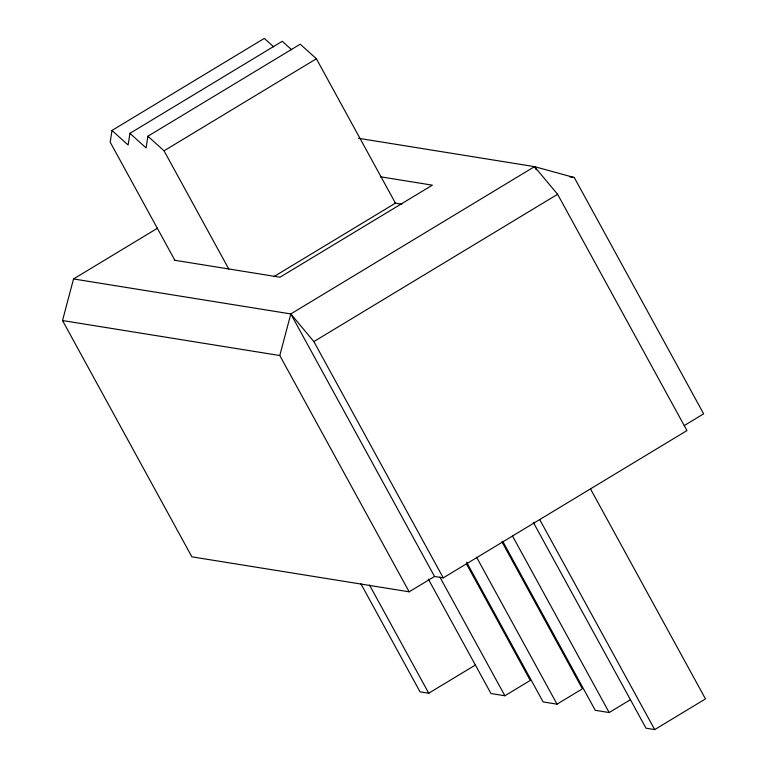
<?xml version="1.0" encoding="UTF-8"?>
<svg xmlns="http://www.w3.org/2000/svg" width="768" height="768" viewBox="0 0 768 768"><rect width="100%" height="100%" fill="white"/><g stroke="black" fill="none" stroke-linecap="round" stroke-linejoin="round"><path stroke-width="1.15" d="M273.658 46.838L264.298 38.4L111.965 130.464L110.179 142.138L174.912 260.381M291.619 49.728L282.259 41.29L129.926 133.354L128.131 145.037L111.965 130.464M273.782 276.682L395.443 203.155L316.387 58.752L300.221 44.179L147.888 136.243L146.093 147.926L129.926 133.354M358.589 138.307L534.528 166.637L557.597 194.285L686.957 430.57L443.242 577.872L434.544 576.47L409.162 591.811L191.885 556.838L62.525 320.544L73.536 278.947L157.507 228.202M409.162 591.811L279.792 355.526L290.813 313.93L534.528 166.637L574.291 177.542L703.651 413.827L684.365 425.491M147.888 136.243L164.054 150.816L316.387 58.752M73.536 278.947L290.813 313.93L313.872 341.587L557.597 194.285M360.826 583.651L420.048 691.824L428.736 693.216L475.45 664.992M428.304 579.053L490.973 693.523L504.874 695.76L530.266 680.419L466.445 563.846M466.646 562.243L543.12 701.923L557.021 704.16L582.413 688.819L501.917 541.795M502.694 541.238L595.258 710.314L609.168 712.55L630.49 699.667M533.318 522.365L646.013 728.198L654.701 729.6L705.475 698.909L590.486 488.88M569.568 176.784L574.291 177.542M380.352 176.784L432.346 185.155L280.013 277.219L174.854 260.285M394.723 203.04L401.818 204.182M62.525 320.544L279.792 355.526M534.528 166.637L536.256 169.786M539.712 519.562L654.701 729.6M512.573 536.122L609.168 712.55M476.525 557.136L557.021 704.16M313.872 341.587L443.242 577.872M439.91 577.094L504.874 695.76M290.813 313.93L434.544 576.47M164.054 150.816L228.797 269.059M369.514 585.053L428.736 693.216"/></g></svg>
